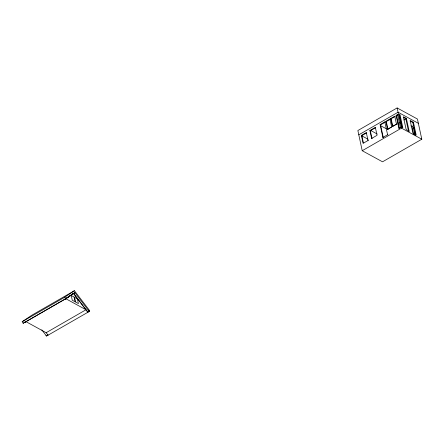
<?xml version="1.0" encoding="UTF-8"?>
<svg xmlns="http://www.w3.org/2000/svg" width="444" height="444" viewBox="0 0 444 444"><rect width="100%" height="100%" fill="white"/><g stroke="black" fill="none" stroke-linecap="round" stroke-linejoin="round"><path stroke-width="0.67" d="M88.173 310.079L89.238 311.488L74.836 292.618L65.851 298.718L23.155 323.288L22.2 321.689L31.724 315.273L74.42 290.709L89.638 310.628L89.238 311.488L46.542 336.058L45.982 335.348M73.499 293.39L87.901 312.254L73.499 293.39L64.519 299.489L74.836 292.618L65.851 298.718L64.896 297.119L74.42 290.709M23.155 323.288L25.402 321.772M22.2 321.689L64.896 297.119M397.125 107.942L357.864 130.536L362.226 150.727L382.534 161.816L421.8 139.222L417.432 119.031L397.125 107.942L401.493 128.133L421.8 139.222M358.791 134.821L398.052 112.227L418.359 123.315M368.021 140.515L363.103 143.345L361.383 135.392L366.306 132.562L368.021 140.515L368.465 140.754M369.885 130.497L375.346 127.356L375.785 127.6L370.329 130.741L369.885 130.497L371.606 138.45L372.05 138.695L370.329 130.741M380.097 124.62L384.815 121.906L385.259 122.15L380.541 124.864L380.097 124.62L382.872 137.468L383.316 137.712L380.541 124.864M385.858 121.306L389.915 118.97L391.636 126.923L387.579 129.26L385.858 121.306L386.302 121.551L388.023 129.504L387.579 129.26M396.475 124.142L392.429 126.468L390.709 118.515L394.755 116.184L396.475 124.142L396.919 124.381M396.109 115.407L397.58 114.558L398.024 114.802L396.553 115.645L396.109 115.407L398.89 128.255L399.334 128.499L396.553 115.645M361.383 135.392L361.827 135.631L366.744 132.8M386.302 121.551L390.359 119.214M390.709 118.515L391.153 118.753L395.199 116.428M400.061 114.941L399.15 114.447L401.931 127.295L402.836 127.789L400.061 114.941L399.489 115.268L402.12 127.439M403.413 117.41L405.805 118.72L406.377 118.387L409.152 131.235L408.58 131.568M371.606 138.45L377.061 135.309L375.346 127.356M388.084 129.099L391.602 127.078M392.774 126.401L396.869 124.043M398.04 123.371L399.212 122.694M403.901 120.002L406.243 118.653M382.872 137.468L387.595 134.754L388.039 134.998M398.89 128.255L400.36 127.406L400.804 127.65M401.359 127.622L401.931 127.295M362.226 150.727L401.493 128.133M46.159 332.711L85.997 309.757L65.723 298.668L24.675 322.411L25.885 321.6L46.159 332.711L48.063 335.181L47.508 334.471M410.123 121.079L412.842 122.561L413.414 122.233L416.189 135.081L412.931 133.3L410.151 120.452L413.414 122.233M87.862 311.655L89.638 310.628M410.839 125.813L412.026 126.462L413.797 125.441M406.377 118.387L403.391 116.755L406.166 129.609L409.152 131.235M380.386 125.552L386.313 128.788M370.685 130.464L377.211 134.027M361.583 135.703L368.109 139.266M41.791 329.859L46.542 336.058M412.842 122.561L415.617 135.409M415.351 134.56L413.919 127.933L413.475 127.689L415.051 134.982M412.026 126.462L413.758 134.471M405.805 118.72L408.436 130.891M397.58 114.558L400.36 127.406M391.153 118.753L392.729 126.046M384.815 121.906L387.595 134.754M361.827 135.631L363.403 142.924M74.12 297.058L71.245 295.488L72.272 300.249L75.153 301.82L74.12 297.058M77.389 298.845L74.509 297.269L75.535 302.031L78.422 303.602L77.389 298.845"/></g></svg>
